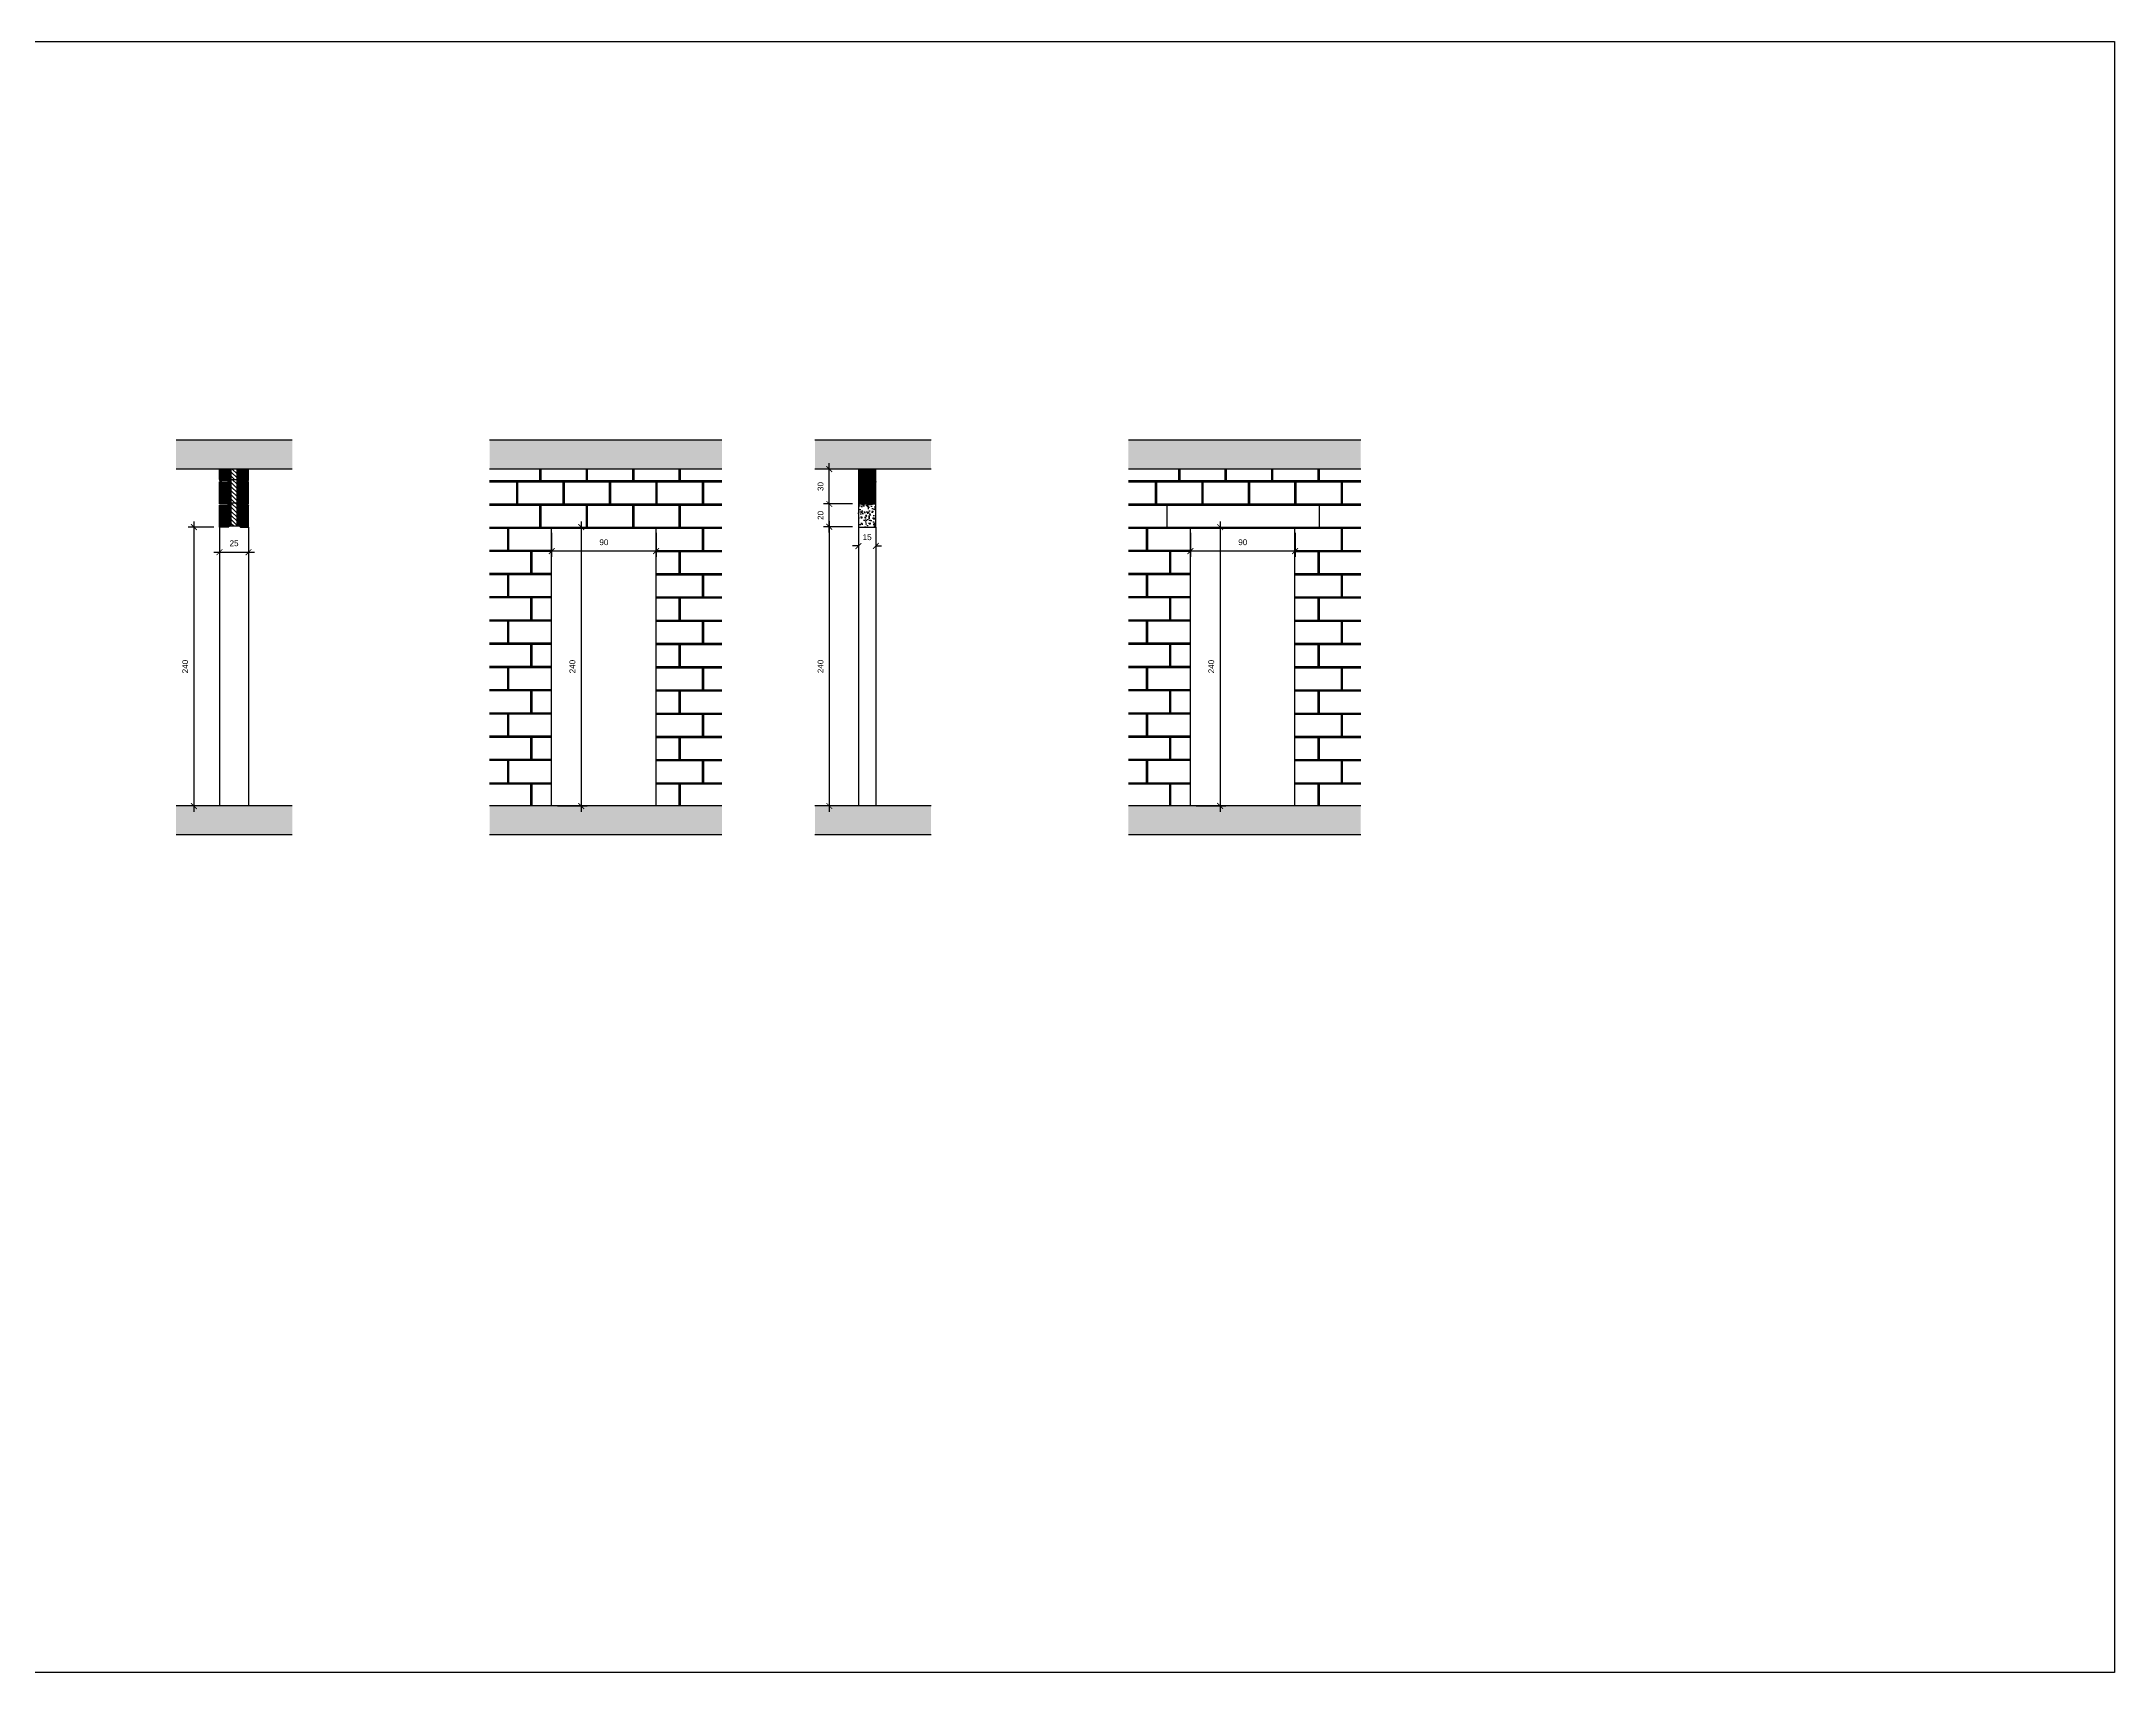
# Model space of a CAD drawing. Header units: centimetres. Extents: x 96271 to 179142, y 9855 to 112216.
# Drawn here: x 174804 to 176589, y 20026 to 21430 of the extents above; entities that cross this region are included whole.
import ezdxf

# ---------------------------------------------------------------- set-up
doc = ezdxf.new("R2010")
doc.units = ezdxf.units.CM
doc.header["$LTSCALE"] = 100
doc.header["$MEASUREMENT"] = 0
doc.header["$PDSIZE"] = 0.2
doc.layers.get('0').update_dxf_attribs({"linetype": 'CONTINUOUS'})
doc.layers.get('DEFPOINTS').update_dxf_attribs({"linetype": 'CONTINUOUS'})
for name, color, linetype in [('A- Wipeout', 255, 'CONTINUOUS'), ('A-CMU', 5, 'CONTINUOUS'), ('A-Dim CMU', 2, 'CONTINUOUS'), ('A-Elev-Otln1', 44, 'CONTINUOUS'), ('A-Patt-CMU', 8, 'CONTINUOUS'), ('A-Patt-Strcr', 8, 'CONTINUOUS'), ('A-Wall-Strctr', 6, 'CONTINUOUS')]:
    doc.layers.add(name, color=color, linetype=linetype)
doc.styles.get("Standard").update_dxf_attribs({"font": 'arial.ttf'})
doc.dimstyles.new('1-50', dxfattribs={"dimtxt": 11.25, "dimasz": 5, "dimexe": 5, "dimexo": 5, "dimgap": 5, "dimtad": 1, "dimdec": 1, "dimrnd": 0.5, "dimzin": 12, "dimdsep": 46, "dimtxsty": 'Standard', "dimblk": 'ARCHTICK', "dimcen": 0.09, "dimdle": 5, "dimadec": 0, "dimazin": 3, "dimtfac": 1, "dimtdec": 1, "dimtix": 1, "dimtofl": 0, "dimtmove": 1, "dimatfit": 3, "dimfxl": 5, "dimtolj": 1, "dimtzin": 0, "dimarcsym": 0})

# ---------------------------------------------------------------- blocks, each defined once
blk = doc.blocks.new('A$C2F716865')
at = {"layer": 'A-Patt-CMU'}
h = blk.add_hatch(dxfattribs=at)
h.set_pattern_fill('ANSI31', color=256, angle=270)
h.paths.add_polyline_path([(0, 0), (7, 0), (8.4, 1), (10, 1), (10, 21), (8.4, 21), (7, 19), (0, 19)])
h = blk.add_hatch(dxfattribs=at)
h.set_pattern_fill('ANSI31', color=256, scale=20, angle=270)
h.paths.add_polyline_path([(15, 21), (10, 21), (10, 1), (15, 1)])
h = blk.add_hatch(dxfattribs=at)
h.set_pattern_fill('ANSI31', color=256, angle=270)
h.paths.add_polyline_path([(25, 19), (18, 19), (16.6, 21), (15, 21), (15, 1), (16.6, 1), (18, 0), (25, 0)])
at = {"layer": 'A-CMU'}
for p, q in [((0, 0), (0, 19)), ((0, 19), (7, 19)), ((7, 19), (8.4, 21)), ((8.4, 21), (16.6, 21)), ((10, 1), (10, 21)), ((15, 1), (15, 21)), ((18, 19), (16.6, 21)), ((25, 19), (18, 19)), ((25, 0), (25, 19)), ((7, 0), (8.4, 1)), ((8.4, 1), (16.6, 1)), ((18, 0), (16.6, 1)), ((7, 0), (0, 0)), ((18, 0), (25, 0))]:
    blk.add_line(p, q, dxfattribs=at)
blk = doc.blocks.new('_ArchTick')
at = {"color": 0, "linetype": 'ByBlock', "const_width": 0.15}
blk.add_lwpolyline([(-0.5, -0.5), (0.5, 0.5)], dxfattribs=at)
blk = doc.blocks.new('*D1384')
at = {"layer": 'A-Dim CMU', "color": 0, "lineweight": -2, "transparency": 16777216}
for p, q in [((175268.6, 21016.6), (175268.6, 20766.6)), ((175248.1, 21011.6), (175273.6, 21011.6)), ((175248.1, 20771.6), (175273.6, 20771.6))]:
    blk.add_line(p, q, dxfattribs=at)
at = {"layer": 'DEFPOINTS', "color": 0, "transparency": 16777216}
for p in [(175243.1, 21011.6), (175243.1, 20771.6), (175268.6, 20771.6)]:
    blk.add_point(p, dxfattribs=at)
at = {"layer": 'A-Dim CMU', "color": 0, "lineweight": -2, "transparency": 16777216, "xscale": 5, "yscale": 5, "zscale": 5}
for p, rotation in [((175268.6, 21011.6), 90), ((175268.6, 20771.6), 270)]:
    blk.add_blockref('_ArchTick', p, dxfattribs=dict(at, rotation=rotation))
at = {"layer": 'A-Dim CMU', "color": 0, "transparency": 16777216, "insert": (175261, 20891.6), "char_height": 5, "attachment_point": 5, "rotation": 90}
blk.add_mtext('\\A1;240', dxfattribs=at)
blk = doc.blocks.new('*D1385')
at = {"layer": 'A-Dim CMU', "color": 0, "lineweight": -2, "transparency": 16777216}
for p, q in [((175243.1, 21006.6), (175243.1, 20986)), ((175333.1, 21006.6), (175333.1, 20986)), ((175338.1, 20991), (175238.1, 20991))]:
    blk.add_line(p, q, dxfattribs=at)
at = {"layer": 'DEFPOINTS', "color": 0, "transparency": 16777216}
for p in [(175243.1, 21011.6), (175333.1, 21011.6), (175243.1, 20991)]:
    blk.add_point(p, dxfattribs=at)
at = {"layer": 'A-Dim CMU', "color": 0, "lineweight": -2, "transparency": 16777216, "xscale": 5, "yscale": 5, "zscale": 5, "rotation": 180}
blk.add_blockref('_ArchTick', (175243.1, 20991), dxfattribs=at)
at = {"layer": 'A-Dim CMU', "color": 0, "lineweight": -2, "transparency": 16777216, "xscale": 5, "yscale": 5, "zscale": 5}
blk.add_blockref('_ArchTick', (175333.1, 20991), dxfattribs=at)
at = {"layer": 'A-Dim CMU', "color": 0, "transparency": 16777216, "insert": (175288.1, 20998.6), "char_height": 5, "attachment_point": 5}
blk.add_mtext('\\A1;90', dxfattribs=at)
blk = doc.blocks.new('*D1380')
at = {"layer": 'A-Dim CMU', "color": 0, "lineweight": -2, "transparency": 16777216}
for p, q in [((175818.8, 21016.6), (175818.8, 20766.6)), ((175798.3, 21011.6), (175823.8, 21011.6)), ((175798.3, 20771.6), (175823.8, 20771.6))]:
    blk.add_line(p, q, dxfattribs=at)
at = {"layer": 'DEFPOINTS', "color": 0, "transparency": 16777216}
for p in [(175793.3, 21011.6), (175793.3, 20771.6), (175818.8, 20771.6)]:
    blk.add_point(p, dxfattribs=at)
at = {"layer": 'A-Dim CMU', "color": 0, "lineweight": -2, "transparency": 16777216, "xscale": 5, "yscale": 5, "zscale": 5}
for p, rotation in [((175818.8, 21011.6), 90), ((175818.8, 20771.6), 270)]:
    blk.add_blockref('_ArchTick', p, dxfattribs=dict(at, rotation=rotation))
at = {"layer": 'A-Dim CMU', "color": 0, "transparency": 16777216, "insert": (175811.2, 20891.6), "char_height": 5, "attachment_point": 5, "rotation": 90}
blk.add_mtext('\\A1;240', dxfattribs=at)
blk = doc.blocks.new('*D1381')
at = {"layer": 'A-Dim CMU', "color": 0, "lineweight": -2, "transparency": 16777216}
for p, q in [((175793.3, 21006.6), (175793.3, 20986)), ((175883.3, 21006.6), (175883.3, 20986)), ((175888.3, 20991), (175788.3, 20991))]:
    blk.add_line(p, q, dxfattribs=at)
at = {"layer": 'DEFPOINTS', "color": 0, "transparency": 16777216}
for p in [(175793.3, 21011.6), (175883.3, 21011.6), (175793.3, 20991)]:
    blk.add_point(p, dxfattribs=at)
at = {"layer": 'A-Dim CMU', "color": 0, "lineweight": -2, "transparency": 16777216, "xscale": 5, "yscale": 5, "zscale": 5, "rotation": 180}
blk.add_blockref('_ArchTick', (175793.3, 20991), dxfattribs=at)
at = {"layer": 'A-Dim CMU', "color": 0, "lineweight": -2, "transparency": 16777216, "xscale": 5, "yscale": 5, "zscale": 5}
blk.add_blockref('_ArchTick', (175883.3, 20991), dxfattribs=at)
at = {"layer": 'A-Dim CMU', "color": 0, "transparency": 16777216, "insert": (175838.3, 20998.6), "char_height": 5, "attachment_point": 5}
blk.add_mtext('\\A1;90', dxfattribs=at)
blk = doc.blocks.new('*D1382')
at = {"layer": 'A-Dim CMU', "color": 0, "lineweight": -2, "transparency": 16777216}
for p, q in [((174957.1, 21006.6), (174957.1, 20985.1)), ((174982.1, 21006.6), (174982.1, 20985.1)), ((174952.1, 20990.1), (174987.1, 20990.1))]:
    blk.add_line(p, q, dxfattribs=at)
at = {"layer": 'DEFPOINTS', "color": 0, "transparency": 16777216}
for p in [(174957.1, 21011.6), (174982.1, 21011.6), (174982.1, 20990.1)]:
    blk.add_point(p, dxfattribs=at)
at = {"layer": 'A-Dim CMU', "color": 0, "lineweight": -2, "transparency": 16777216, "xscale": 5, "yscale": 5, "zscale": 5, "rotation": 180}
blk.add_blockref('_ArchTick', (174957.1, 20990.1), dxfattribs=at)
at = {"layer": 'A-Dim CMU', "color": 0, "lineweight": -2, "transparency": 16777216, "xscale": 5, "yscale": 5, "zscale": 5}
blk.add_blockref('_ArchTick', (174982.1, 20990.1), dxfattribs=at)
at = {"layer": 'A-Dim CMU', "color": 0, "transparency": 16777216, "insert": (174969.6, 20997.7), "char_height": 5, "attachment_point": 5}
blk.add_mtext('\\A1;25', dxfattribs=at)
blk = doc.blocks.new('*D1383')
at = {"layer": 'A-Dim CMU', "color": 0, "lineweight": -2, "transparency": 16777216}
for p, q in [((175507.3, 21006.6), (175507.3, 20990.4)), ((175522.3, 21006.6), (175522.3, 20990.4)), ((175507.3, 20995.4), (175502.3, 20995.4)), ((175522.3, 20995.4), (175527.3, 20995.4))]:
    blk.add_line(p, q, dxfattribs=at)
at = {"layer": 'DEFPOINTS', "color": 0, "transparency": 16777216}
for p in [(175507.3, 21011.6), (175522.3, 21011.6), (175522.3, 20995.4)]:
    blk.add_point(p, dxfattribs=at)
at = {"layer": 'A-Dim CMU', "color": 0, "lineweight": -2, "transparency": 16777216, "xscale": 5, "yscale": 5, "zscale": 5}
blk.add_blockref('_ArchTick', (175507.3, 20995.4), dxfattribs=at)
at = {"layer": 'A-Dim CMU', "color": 0, "lineweight": -2, "transparency": 16777216, "xscale": 5, "yscale": 5, "zscale": 5, "rotation": 180}
blk.add_blockref('_ArchTick', (175522.3, 20995.4), dxfattribs=at)
at = {"layer": 'A-Dim CMU', "color": 0, "transparency": 16777216, "insert": (175514.8, 21002.9), "char_height": 5, "attachment_point": 5}
blk.add_mtext('\\A1;15', dxfattribs=at)
blk = doc.blocks.new('*D1386')
at = {"layer": 'A-Dim CMU', "color": 0, "lineweight": -2, "transparency": 16777216}
for p, q in [((175482.2, 21016.9), (175482.2, 20766.6)), ((175502.3, 21011.9), (175477.2, 21011.9)), ((175502.3, 20771.6), (175477.2, 20771.6))]:
    blk.add_line(p, q, dxfattribs=at)
at = {"layer": 'DEFPOINTS', "color": 0, "transparency": 16777216}
for p in [(175507.3, 21011.9), (175482.2, 20771.6), (175507.3, 20771.6)]:
    blk.add_point(p, dxfattribs=at)
at = {"layer": 'A-Dim CMU', "color": 0, "lineweight": -2, "transparency": 16777216, "xscale": 5, "yscale": 5, "zscale": 5}
for p, rotation in [((175482.2, 21011.9), 90), ((175482.2, 20771.6), 270)]:
    blk.add_blockref('_ArchTick', p, dxfattribs=dict(at, rotation=rotation))
at = {"layer": 'A-Dim CMU', "color": 0, "transparency": 16777216, "insert": (175474.7, 20891.7), "char_height": 5, "attachment_point": 5, "rotation": 90}
blk.add_mtext('\\A1;240', dxfattribs=at)
blk = doc.blocks.new('*D1387')
at = {"layer": 'A-Dim CMU', "color": 0, "lineweight": -2, "transparency": 16777216}
for p, q in [((175502.3, 21031.6), (175477.2, 21031.6)), ((175482.2, 21006.9), (175482.2, 21036.6)), ((175502.3, 21011.9), (175477.2, 21011.9))]:
    blk.add_line(p, q, dxfattribs=at)
at = {"layer": 'DEFPOINTS', "color": 0, "transparency": 16777216}
for p in [(175482.2, 21031.6), (175507.3, 21031.6), (175507.3, 21011.9)]:
    blk.add_point(p, dxfattribs=at)
at = {"layer": 'A-Dim CMU', "color": 0, "lineweight": -2, "transparency": 16777216, "xscale": 5, "yscale": 5, "zscale": 5}
for p, rotation in [((175482.2, 21031.6), 90), ((175482.2, 21011.9), 270)]:
    blk.add_blockref('_ArchTick', p, dxfattribs=dict(at, rotation=rotation))
at = {"layer": 'A-Dim CMU', "color": 0, "transparency": 16777216, "insert": (175474.7, 21021.7), "char_height": 5, "attachment_point": 5, "rotation": 90}
blk.add_mtext('\\A1;20', dxfattribs=at)
blk = doc.blocks.new('*D1388')
at = {"layer": 'A-Dim CMU', "color": 0, "lineweight": -2, "transparency": 16777216}
for p, q in [((175502.3, 21061.6), (175477.2, 21061.6)), ((175482.2, 21026.6), (175482.2, 21066.6)), ((175502.3, 21031.6), (175477.2, 21031.6))]:
    blk.add_line(p, q, dxfattribs=at)
at = {"layer": 'DEFPOINTS', "color": 0, "transparency": 16777216}
for p in [(175482.2, 21061.6), (175507.3, 21061.6), (175507.3, 21031.6)]:
    blk.add_point(p, dxfattribs=at)
at = {"layer": 'A-Dim CMU', "color": 0, "lineweight": -2, "transparency": 16777216, "xscale": 5, "yscale": 5, "zscale": 5}
for p, rotation in [((175482.2, 21061.6), 90), ((175482.2, 21031.6), 270)]:
    blk.add_blockref('_ArchTick', p, dxfattribs=dict(at, rotation=rotation))
at = {"layer": 'A-Dim CMU', "color": 0, "transparency": 16777216, "insert": (175474.7, 21046.6), "char_height": 5, "attachment_point": 5, "rotation": 90}
blk.add_mtext('\\A1;30', dxfattribs=at)
blk = doc.blocks.new('*D1389')
at = {"layer": 'A-Dim CMU', "color": 0, "lineweight": -2, "transparency": 16777216}
for p, q in [((174935, 21016.6), (174935, 20766.6)), ((174952.1, 21011.6), (174930, 21011.6)), ((174952.1, 20771.6), (174930, 20771.6))]:
    blk.add_line(p, q, dxfattribs=at)
at = {"layer": 'DEFPOINTS', "color": 0, "transparency": 16777216}
for p in [(174957.1, 21011.6), (174935, 20771.6), (174957.1, 20771.6)]:
    blk.add_point(p, dxfattribs=at)
at = {"layer": 'A-Dim CMU', "color": 0, "lineweight": -2, "transparency": 16777216, "xscale": 5, "yscale": 5, "zscale": 5}
for p, rotation in [((174935, 21011.6), 90), ((174935, 20771.6), 270)]:
    blk.add_blockref('_ArchTick', p, dxfattribs=dict(at, rotation=rotation))
at = {"layer": 'A-Dim CMU', "color": 0, "transparency": 16777216, "insert": (174927.5, 20891.6), "char_height": 5, "attachment_point": 5, "rotation": 90}
blk.add_mtext('\\A1;240', dxfattribs=at)

msp = doc.modelspace()

# ---------------------------------------------------------------- hatches: boundary and pattern name
at = {"layer": 'A-Patt-CMU'}
h = msp.add_hatch(dxfattribs=at)
h.set_pattern_fill('ANSI31', color=256, angle=270)
h.set_pattern_definition([(315, (153450.7869, 79189.28249), (0.08838834765, 0.08838834765), [])])
h.paths.add_polyline_path([(174982.144, 21061.623), (174972.144, 21061.623), (174972.144, 21052.623), (174973.715, 21052.623), (174975.144, 21051.623), (174982.144, 21051.623)])
h.paths.add_polyline_path([(174967.144, 21061.623), (174957.144, 21061.623), (174957.144, 21051.623), (174964.144, 21051.623), (174965.573, 21052.623), (174967.144, 21052.623)])
h = msp.add_hatch(dxfattribs=at)
h.set_pattern_fill('ANSI31', color=256, scale=20, angle=270)
h.set_pattern_definition([(315, (153450.787, 79189.2825), (1.76776695, 1.76776695), [])])
h.paths.add_polyline_path([(174972.144, 21061.623), (174967.144, 21061.623), (174967.144, 21052.623), (174972.144, 21052.623)])
h = msp.add_hatch(dxfattribs=at)
h.set_pattern_fill('ANSI31', color=256, angle=270)
h.set_pattern_definition([(315, (152229.96821, 79209.28249), (0.08838834765, 0.08838834765), [])])
h.paths.add_polyline_path([(175522.335, 21061.623), (175507.335, 21061.623), (175507.335, 21051.623), (175522.335, 21051.623)])
h = msp.add_hatch(dxfattribs=at)
h.set_pattern_fill('ANSI31', color=256, angle=270)
h.set_pattern_definition([(315, (152229.96821, 79189.28249), (0.08838834765, 0.08838834765), [])])
h.paths.add_polyline_path([(175522.335, 21051.623), (175507.335, 21051.623), (175507.335, 21031.623), (175522.335, 21031.623)])
at = {"layer": 'A-Patt-Strcr'}
h = msp.add_hatch(dxfattribs=at)
h.set_pattern_fill('AR-CONC', color=256, angle=90)
h.set_pattern_definition([(140, (153048.1644, 79189.2825), (0.62752135, 7.1726018), [0.75, -8.25]), (85, (153048.1644, 79189.2825), (-7.5219213, -1.3875133), [0.6, -6.6]), (190.451444, (153048.217, 79189.88), (-6.8943999, 5.7850885), [0.6374019, -7.0114211]), (136.1842, (153046.164, 79189.2825), (1.6551928, 10.6724133), [1.125, -12.375]), (186.635635, (153046.302, 79190.172), (-9.741186, 9.3466195), [0.9561034, -10.5171376]), (81.184164, (153046.164, 79189.282), (-9.741186, 9.3466195), [0.9, -9.9]), (111, (153046.6644, 79190.2825), (4.0261889, 5.9690705), [0.75, -8.25]), (56, (153046.6644, 79190.2825), (-7.25150045, 2.4331533), [0.6, -6.6]), (161.451445, (153047, 79190.78), (-3.2253115, 8.4022238), [0.6374019, -7.0114211]), (127.5, (153048.1644, 79189.2825), (-3.32893854, 0.12159855), [0, -6.52, 0, -6.7, 0, -6.625]), (97.5, (153048.1644, 79189.2825), (-3.94411712, 2.63069537), [0, -3.82, 0, -6.37, 0, -2.525]), (57.5, (153048.1644, 79187.0525), (0.22554872, 5.33822436), [0, -2.5, 0, -7.8, 0, -10.35]), (47.5, (153048.1644, 79186.0525), (-1.00104982, 5.8318617), [0, -3.25, 0, -5.18, 0, -7.35])])
h.paths.add_polyline_path([(175019.644, 20746.623), (175019.644, 20771.623), (174919.644, 20771.623), (174919.644, 20746.623)])
h.paths.add_polyline_path([(174919.644, 21086.623), (174919.644, 21061.623), (175019.644, 21061.623), (175019.644, 21086.623)])
h = msp.add_hatch(dxfattribs=at)
h.set_pattern_fill('AR-CONC', color=256, angle=90)
h.set_pattern_definition([(140, (153318.1906, 79189.2825), (0.62752135, 7.1726018), [0.75, -8.25]), (85, (153318.1906, 79189.2825), (-7.5219213, -1.3875133), [0.6, -6.6]), (190.451444, (153318.243, 79189.88), (-6.8943999, 5.7850885), [0.6374019, -7.0114211]), (136.1842, (153316.1906, 79189.2825), (1.6551928, 10.6724133), [1.125, -12.375]), (186.635635, (153316.328, 79190.172), (-9.741186, 9.3466195), [0.9561034, -10.5171376]), (81.184164, (153316.19, 79189.282), (-9.741186, 9.3466195), [0.9, -9.9]), (111, (153316.6906, 79190.2825), (4.0261889, 5.9690705), [0.75, -8.25]), (56, (153316.6906, 79190.2825), (-7.25150045, 2.4331533), [0.6, -6.6]), (161.451445, (153317.026, 79190.78), (-3.2253115, 8.4022238), [0.6374019, -7.0114211]), (127.5, (153318.1906, 79189.2825), (-3.32893854, 0.12159855), [0, -6.52, 0, -6.7, 0, -6.625]), (97.5, (153318.1906, 79189.2825), (-3.94411712, 2.63069537), [0, -3.82, 0, -6.37, 0, -2.525]), (57.5, (153318.1906, 79187.0525), (0.22554872, 5.33822436), [0, -2.5, 0, -7.8, 0, -10.35]), (47.5, (153318.1906, 79186.0525), (-1.00104982, 5.8318617), [0, -3.25, 0, -5.18, 0, -7.35])])
h.paths.add_polyline_path([(175389.67, 20771.623), (175189.67, 20771.623), (175189.67, 20746.623), (175389.67, 20746.623)])
h.paths.add_polyline_path([(175189.67, 21061.623), (175389.67, 21061.623), (175389.67, 21086.623), (175189.67, 21086.623)])
h = msp.add_hatch(dxfattribs=at)
h.set_pattern_fill('AR-CONC', color=256, angle=90)
h.set_pattern_definition([(140, (153598.356, 79189.2825), (0.62752135, 7.1726018), [0.75, -8.25]), (85, (153598.356, 79189.2825), (-7.5219213, -1.3875133), [0.6, -6.6]), (190.451444, (153598.408, 79189.88), (-6.8943999, 5.7850885), [0.6374019, -7.0114211]), (136.1842, (153596.356, 79189.2825), (1.6551928, 10.6724133), [1.125, -12.375]), (186.635635, (153596.494, 79190.172), (-9.741186, 9.3466195), [0.9561034, -10.5171376]), (81.184164, (153596.356, 79189.282), (-9.741186, 9.3466195), [0.9, -9.9]), (111, (153596.856, 79190.2825), (4.0261889, 5.9690705), [0.75, -8.25]), (56, (153596.856, 79190.2825), (-7.25150045, 2.4331533), [0.6, -6.6]), (161.451445, (153597.191, 79190.78), (-3.2253115, 8.4022238), [0.6374019, -7.0114211]), (127.5, (153598.3558, 79189.2825), (-3.32893854, 0.12159855), [0, -6.52, 0, -6.7, 0, -6.625]), (97.5, (153598.3558, 79189.2825), (-3.94411712, 2.63069537), [0, -3.82, 0, -6.37, 0, -2.525]), (57.5, (153598.3558, 79187.0525), (0.22554872, 5.33822436), [0, -2.5, 0, -7.8, 0, -10.35]), (47.5, (153598.356, 79186.0525), (-1.00104982, 5.8318617), [0, -3.25, 0, -5.18, 0, -7.35])])
h.paths.add_polyline_path([(175569.835, 20746.623), (175569.835, 20771.623), (175469.835, 20771.623), (175469.835, 20746.623)])
h.paths.add_polyline_path([(175469.835, 21086.623), (175469.835, 21061.623), (175569.835, 21061.623), (175569.835, 21086.623)])
h = msp.add_hatch(dxfattribs=at)
h.set_pattern_fill('AR-CONC', color=256, angle=90)
h.set_pattern_definition([(140, (153868.382, 79189.2825), (0.62752135, 7.1726018), [0.75, -8.25]), (85, (153868.382, 79189.2825), (-7.5219213, -1.3875133), [0.6, -6.6]), (190.451444, (153868.434, 79189.88), (-6.8943999, 5.7850885), [0.6374019, -7.0114211]), (136.1842, (153866.382, 79189.2825), (1.6551928, 10.6724133), [1.125, -12.375]), (186.635635, (153866.52, 79190.172), (-9.741186, 9.3466195), [0.9561034, -10.5171376]), (81.184164, (153866.382, 79189.282), (-9.741186, 9.3466195), [0.9, -9.9]), (111, (153866.882, 79190.2825), (4.0261889, 5.9690705), [0.75, -8.25]), (56, (153866.882, 79190.2825), (-7.25150045, 2.4331533), [0.6, -6.6]), (161.451445, (153867.2174, 79190.78), (-3.2253115, 8.4022238), [0.6374019, -7.0114211]), (127.5, (153868.382, 79189.2825), (-3.32893854, 0.12159855), [0, -6.52, 0, -6.7, 0, -6.625]), (97.5, (153868.382, 79189.2825), (-3.94411712, 2.63069537), [0, -3.82, 0, -6.37, 0, -2.525]), (57.5, (153868.382, 79187.0525), (0.22554872, 5.33822436), [0, -2.5, 0, -7.8, 0, -10.35]), (47.5, (153868.382, 79186.0525), (-1.00104982, 5.8318617), [0, -3.25, 0, -5.18, 0, -7.35])])
h.paths.add_polyline_path([(175939.862, 20771.623), (175739.862, 20771.623), (175739.862, 20746.623), (175939.862, 20746.623)])
h.paths.add_polyline_path([(175739.862, 21061.623), (175939.862, 21061.623), (175939.862, 21086.623), (175739.862, 21086.623)])
h = msp.add_hatch(dxfattribs=at)
h.set_pattern_fill('AR-CONC', color=256, angle=90)
h.set_pattern_definition([(140, (152229.968, 79189.2825), (0.62752135, 7.1726018), [0.75, -8.25]), (85, (152229.968, 79189.2825), (-7.5219213, -1.3875133), [0.6, -6.6]), (190.451444, (152230.0205, 79189.88), (-6.8943999, 5.7850885), [0.6374019, -7.0114211]), (136.1842, (152227.968, 79189.2825), (1.6551928, 10.6724133), [1.125, -12.375]), (186.635635, (152228.106, 79190.172), (-9.741186, 9.3466195), [0.9561034, -10.5171376]), (81.184164, (152227.968, 79189.282), (-9.741186, 9.3466195), [0.9, -9.9]), (111, (152228.468, 79190.2825), (4.0261889, 5.9690705), [0.75, -8.25]), (56, (152228.468, 79190.2825), (-7.25150045, 2.4331533), [0.6, -6.6]), (161.451445, (152228.804, 79190.78), (-3.2253115, 8.4022238), [0.6374019, -7.0114211]), (127.5, (152229.9682, 79189.2825), (-3.32893854, 0.12159855), [0, -6.52, 0, -6.7, 0, -6.625]), (97.5, (152229.9682, 79189.2825), (-3.94411712, 2.63069537), [0, -3.82, 0, -6.37, 0, -2.525]), (57.5, (152229.9682, 79187.0525), (0.22554872, 5.33822436), [0, -2.5, 0, -7.8, 0, -10.35]), (47.5, (152229.968, 79186.0525), (-1.00104982, 5.8318617), [0, -3.25, 0, -5.18, 0, -7.35])])
h.paths.add_polyline_path([(175522.335, 21031.623), (175507.335, 21031.623), (175507.335, 21011.623), (175522.335, 21011.623)])

# ---------------------------------------------------------------- linework, layer by layer
at = {"layer": 'A- Wipeout'}
msp.add_lwpolyline([(173018.376, 21429.664), (176589.078, 21429.664), (176589.078, 20025.692), (173018.376, 20025.692)], close=True, dxfattribs=at)
at = {"layer": 'A-CMU'}
for p, q in [((174957.144, 21052.623), (174957.144, 21061.623)), ((174964.144, 21051.623), (174957.144, 21051.623)), ((174964.144, 21051.623), (174965.573, 21052.623)), ((174965.573, 21052.623), (174973.715, 21052.623)), ((174967.144, 21052.623), (174967.144, 21061.623)), ((174972.144, 21052.623), (174972.144, 21061.623)), ((174975.144, 21051.623), (174973.715, 21052.623)), ((174975.144, 21051.623), (174982.144, 21051.623)), ((174982.144, 21051.623), (174982.144, 21061.623)), ((175519.335, 21061.623), (175507.335, 21061.623)), ((175519.335, 21051.623), (175507.335, 21051.623))]:
    msp.add_line(p, q, dxfattribs=at)
for points in [[(175507.335, 21051.623), (175522.335, 21051.623), (175522.335, 21061.623), (175507.335, 21061.623)], [(175507.335, 21031.623), (175522.335, 21031.623), (175522.335, 21051.623), (175507.335, 21051.623)]]:
    msp.add_lwpolyline(points, close=True, dxfattribs=at)
at = {"layer": 'A-Elev-Otln1'}
for p, q in [((175189.67, 21051.623), (175389.67, 21051.623)), ((175189.67, 21050.623), (175389.67, 21050.623)), ((175213.067, 21031.623), (175213.067, 21050.623)), ((175214.067, 21031.623), (175214.067, 21050.623)), ((175233.067, 21051.623), (175233.067, 21061.623)), ((175234.067, 21051.623), (175234.067, 21061.623)), ((175253.067, 21031.623), (175253.067, 21050.623)), ((175254.067, 21031.623), (175254.067, 21050.623)), ((175273.067, 21051.623), (175273.067, 21061.623)), ((175274.067, 21051.623), (175274.067, 21061.623)), ((175293.067, 21031.623), (175293.067, 21050.623)), ((175294.067, 21031.623), (175294.067, 21050.623)), ((175313.067, 21051.623), (175313.067, 21061.623)), ((175314.067, 21051.623), (175314.067, 21061.623)), ((175333.067, 21031.623), (175333.067, 21050.623)), ((175334.067, 21031.623), (175334.067, 21050.623)), ((175353.067, 21051.623), (175353.067, 21061.623)), ((175354.067, 21051.623), (175354.067, 21061.623)), ((175373.067, 21031.623), (175373.067, 21050.623)), ((175374.067, 21031.623), (175374.067, 21050.623)), ((175739.862, 21051.623), (175939.862, 21051.623)), ((175739.862, 21050.623), (175939.862, 21050.623)), ((175763.258, 21031.623), (175763.258, 21050.623)), ((175764.258, 21031.623), (175764.258, 21050.623)), ((175783.258, 21051.623), (175783.258, 21061.623)), ((175784.258, 21051.623), (175784.258, 21061.623)), ((175803.258, 21031.623), (175803.258, 21050.623)), ((175804.258, 21031.623), (175804.258, 21050.623)), ((175823.258, 21051.623), (175823.258, 21061.623)), ((175824.258, 21051.623), (175824.258, 21061.623)), ((175843.258, 21031.623), (175843.258, 21050.623)), ((175844.258, 21031.623), (175844.258, 21050.623)), ((175863.258, 21051.623), (175863.258, 21061.623)), ((175864.258, 21051.623), (175864.258, 21061.623)), ((175883.258, 21031.623), (175883.258, 21050.623)), ((175884.258, 21031.623), (175884.258, 21050.623)), ((175903.258, 21051.623), (175903.258, 21061.623)), ((175904.258, 21051.623), (175904.258, 21061.623)), ((175923.258, 21031.623), (175923.258, 21050.623)), ((175924.258, 21031.623), (175924.258, 21050.623)), ((175189.67, 21031.623), (175389.67, 21031.623)), ((175739.862, 21031.623), (175939.862, 21031.623)), ((175189.67, 21030.623), (175389.67, 21030.623)), ((175233.067, 21011.623), (175233.067, 21030.623)), ((175234.067, 21011.623), (175234.067, 21030.623)), ((175273.067, 21011.623), (175273.067, 21030.623)), ((175274.067, 21011.623), (175274.067, 21030.623)), ((175313.067, 21011.623), (175313.067, 21030.623)), ((175314.067, 21011.623), (175314.067, 21030.623)), ((175353.067, 21011.623), (175353.067, 21030.623)), ((175354.067, 21011.623), (175354.067, 21030.623)), ((175739.862, 21030.623), (175939.862, 21030.623)), ((175773.258, 21011.623), (175773.258, 21030.623)), ((175904.258, 21011.623), (175904.258, 21030.623)), ((174957.144, 21011.623), (174957.144, 20771.623)), ((174982.144, 21011.623), (174982.144, 20771.623)), ((175189.67, 21011.623), (175389.67, 21011.623)), ((175189.67, 21010.623), (175389.67, 21010.623)), ((175205.273, 20991.623), (175205.273, 21010.623)), ((175206.273, 20991.623), (175206.273, 21010.623)), ((175243.067, 21011.623), (175333.067, 21011.623)), ((175243.067, 20771.623), (175243.067, 21011.623)), ((175333.067, 20771.623), (175333.067, 21011.623)), ((175373.067, 20991.623), (175373.067, 21010.623)), ((175374.067, 20991.623), (175374.067, 21010.623)), ((175507.335, 21011.623), (175507.335, 20771.623)), ((175522.335, 21011.623), (175522.335, 20771.623)), ((175739.862, 21011.623), (175939.862, 21011.623)), ((175739.862, 21010.623), (175939.862, 21010.623)), ((175755.465, 20991.623), (175755.465, 21010.623)), ((175756.465, 20991.623), (175756.465, 21010.623)), ((175793.258, 21011.623), (175883.258, 21011.623)), ((175793.258, 20771.623), (175793.258, 21011.623)), ((175883.258, 20771.623), (175883.258, 21011.623)), ((175923.258, 20991.623), (175923.258, 21010.623)), ((175924.258, 20991.623), (175924.258, 21010.623)), ((175243.067, 20991.623), (175189.67, 20991.623)), ((175243.067, 20990.623), (175189.67, 20990.623)), ((175225.273, 20971.623), (175225.273, 20990.623)), ((175226.273, 20971.623), (175226.273, 20990.623)), ((175333.067, 20991.623), (175389.67, 20991.623)), ((175333.067, 20990.623), (175389.67, 20990.623)), ((175353.067, 20971.623), (175353.067, 20990.623)), ((175354.067, 20971.623), (175354.067, 20990.623)), ((175793.258, 20991.623), (175739.862, 20991.623)), ((175793.258, 20990.623), (175739.862, 20990.623)), ((175775.465, 20971.623), (175775.465, 20990.623)), ((175776.465, 20971.623), (175776.465, 20990.623)), ((175883.258, 20991.623), (175939.862, 20991.623)), ((175883.258, 20990.623), (175939.862, 20990.623)), ((175903.258, 20971.623), (175903.258, 20990.623)), ((175904.258, 20971.623), (175904.258, 20990.623)), ((175243.067, 20971.623), (175189.67, 20971.623)), ((175243.067, 20970.623), (175189.67, 20970.623)), ((175205.273, 20951.623), (175205.273, 20970.623)), ((175206.273, 20951.623), (175206.273, 20970.623)), ((175333.067, 20971.623), (175389.67, 20971.623)), ((175333.067, 20970.623), (175389.67, 20970.623)), ((175373.067, 20951.623), (175373.067, 20970.623)), ((175374.067, 20951.623), (175374.067, 20970.623)), ((175793.258, 20971.623), (175739.862, 20971.623)), ((175793.258, 20970.623), (175739.862, 20970.623)), ((175755.465, 20951.623), (175755.465, 20970.623)), ((175756.465, 20951.623), (175756.465, 20970.623)), ((175883.258, 20971.623), (175939.862, 20971.623)), ((175883.258, 20970.623), (175939.862, 20970.623)), ((175923.258, 20951.623), (175923.258, 20970.623)), ((175924.258, 20951.623), (175924.258, 20970.623)), ((175243.067, 20951.623), (175189.67, 20951.623)), ((175243.067, 20950.623), (175189.67, 20950.623)), ((175225.273, 20931.623), (175225.273, 20950.623)), ((175226.273, 20931.623), (175226.273, 20950.623)), ((175333.067, 20951.623), (175389.67, 20951.623)), ((175333.067, 20950.623), (175389.67, 20950.623)), ((175353.067, 20931.623), (175353.067, 20950.623)), ((175354.067, 20931.623), (175354.067, 20950.623)), ((175793.258, 20951.623), (175739.862, 20951.623)), ((175793.258, 20950.623), (175739.862, 20950.623)), ((175775.465, 20931.623), (175775.465, 20950.623)), ((175776.465, 20931.623), (175776.465, 20950.623)), ((175883.258, 20951.623), (175939.862, 20951.623)), ((175883.258, 20950.623), (175939.862, 20950.623)), ((175903.258, 20931.623), (175903.258, 20950.623)), ((175904.258, 20931.623), (175904.258, 20950.623)), ((175243.067, 20931.623), (175189.67, 20931.623)), ((175243.067, 20930.623), (175189.67, 20930.623)), ((175205.273, 20911.623), (175205.273, 20930.623)), ((175206.273, 20911.623), (175206.273, 20930.623)), ((175333.067, 20931.623), (175389.67, 20931.623)), ((175333.067, 20930.623), (175389.67, 20930.623)), ((175373.067, 20911.623), (175373.067, 20930.623)), ((175374.067, 20911.623), (175374.067, 20930.623)), ((175793.258, 20931.623), (175739.862, 20931.623)), ((175793.258, 20930.623), (175739.862, 20930.623)), ((175755.465, 20911.623), (175755.465, 20930.623)), ((175756.465, 20911.623), (175756.465, 20930.623)), ((175883.258, 20931.623), (175939.862, 20931.623)), ((175883.258, 20930.623), (175939.862, 20930.623)), ((175923.258, 20911.623), (175923.258, 20930.623)), ((175924.258, 20911.623), (175924.258, 20930.623)), ((175243.067, 20911.623), (175189.67, 20911.623)), ((175243.067, 20910.623), (175189.67, 20910.623)), ((175225.273, 20891.623), (175225.273, 20910.623)), ((175226.273, 20891.623), (175226.273, 20910.623)), ((175333.067, 20911.623), (175389.67, 20911.623)), ((175333.067, 20910.623), (175389.67, 20910.623)), ((175353.067, 20891.623), (175353.067, 20910.623)), ((175354.067, 20891.623), (175354.067, 20910.623)), ((175793.258, 20911.623), (175739.862, 20911.623)), ((175793.258, 20910.623), (175739.862, 20910.623)), ((175775.465, 20891.623), (175775.465, 20910.623)), ((175776.465, 20891.623), (175776.465, 20910.623)), ((175883.258, 20911.623), (175939.862, 20911.623)), ((175883.258, 20910.623), (175939.862, 20910.623)), ((175903.258, 20891.623), (175903.258, 20910.623)), ((175904.258, 20891.623), (175904.258, 20910.623)), ((175243.067, 20891.623), (175189.67, 20891.623)), ((175243.067, 20890.623), (175189.67, 20890.623)), ((175205.273, 20871.623), (175205.273, 20890.623)), ((175206.273, 20871.623), (175206.273, 20890.623)), ((175333.067, 20891.623), (175389.67, 20891.623)), ((175333.067, 20890.623), (175389.67, 20890.623)), ((175373.067, 20871.623), (175373.067, 20890.623)), ((175374.067, 20871.623), (175374.067, 20890.623)), ((175793.258, 20891.623), (175739.862, 20891.623)), ((175793.258, 20890.623), (175739.862, 20890.623)), ((175755.465, 20871.623), (175755.465, 20890.623)), ((175756.465, 20871.623), (175756.465, 20890.623)), ((175883.258, 20891.623), (175939.862, 20891.623)), ((175883.258, 20890.623), (175939.862, 20890.623)), ((175923.258, 20871.623), (175923.258, 20890.623)), ((175924.258, 20871.623), (175924.258, 20890.623)), ((175243.067, 20871.623), (175189.67, 20871.623)), ((175333.067, 20871.623), (175389.67, 20871.623)), ((175793.258, 20871.623), (175739.862, 20871.623)), ((175883.258, 20871.623), (175939.862, 20871.623)), ((175243.067, 20870.623), (175189.67, 20870.623)), ((175225.273, 20851.623), (175225.273, 20870.623)), ((175226.273, 20851.623), (175226.273, 20870.623)), ((175333.067, 20870.623), (175389.67, 20870.623)), ((175353.067, 20851.623), (175353.067, 20870.623)), ((175354.067, 20851.623), (175354.067, 20870.623)), ((175793.258, 20870.623), (175739.862, 20870.623)), ((175775.465, 20851.623), (175775.465, 20870.623)), ((175776.465, 20851.623), (175776.465, 20870.623)), ((175883.258, 20870.623), (175939.862, 20870.623)), ((175903.258, 20851.623), (175903.258, 20870.623)), ((175904.258, 20851.623), (175904.258, 20870.623)), ((175243.067, 20851.623), (175189.67, 20851.623)), ((175243.067, 20850.623), (175189.67, 20850.623)), ((175205.273, 20831.623), (175205.273, 20850.623)), ((175206.273, 20831.623), (175206.273, 20850.623)), ((175333.067, 20851.623), (175389.67, 20851.623)), ((175333.067, 20850.623), (175389.67, 20850.623)), ((175373.067, 20831.623), (175373.067, 20850.623)), ((175374.067, 20831.623), (175374.067, 20850.623)), ((175793.258, 20851.623), (175739.862, 20851.623)), ((175793.258, 20850.623), (175739.862, 20850.623)), ((175755.465, 20831.623), (175755.465, 20850.623)), ((175756.465, 20831.623), (175756.465, 20850.623)), ((175883.258, 20851.623), (175939.862, 20851.623)), ((175883.258, 20850.623), (175939.862, 20850.623)), ((175923.258, 20831.623), (175923.258, 20850.623)), ((175924.258, 20831.623), (175924.258, 20850.623)), ((175243.067, 20831.623), (175189.67, 20831.623)), ((175243.067, 20830.623), (175189.67, 20830.623)), ((175225.273, 20811.623), (175225.273, 20830.623)), ((175226.273, 20811.623), (175226.273, 20830.623)), ((175333.067, 20831.623), (175389.67, 20831.623)), ((175333.067, 20830.623), (175389.67, 20830.623)), ((175353.067, 20811.623), (175353.067, 20830.623)), ((175354.067, 20811.623), (175354.067, 20830.623)), ((175793.258, 20831.623), (175739.862, 20831.623)), ((175793.258, 20830.623), (175739.862, 20830.623)), ((175775.465, 20811.623), (175775.465, 20830.623)), ((175776.465, 20811.623), (175776.465, 20830.623)), ((175883.258, 20831.623), (175939.862, 20831.623)), ((175883.258, 20830.623), (175939.862, 20830.623)), ((175903.258, 20811.623), (175903.258, 20830.623)), ((175904.258, 20811.623), (175904.258, 20830.623)), ((175243.067, 20811.623), (175189.67, 20811.623)), ((175243.067, 20810.623), (175189.67, 20810.623)), ((175205.273, 20791.623), (175205.273, 20810.623)), ((175206.273, 20791.623), (175206.273, 20810.623)), ((175333.067, 20811.623), (175389.67, 20811.623)), ((175333.067, 20810.623), (175389.67, 20810.623)), ((175373.067, 20791.623), (175373.067, 20810.623)), ((175374.067, 20791.623), (175374.067, 20810.623)), ((175793.258, 20811.623), (175739.862, 20811.623)), ((175793.258, 20810.623), (175739.862, 20810.623)), ((175755.465, 20791.623), (175755.465, 20810.623)), ((175756.465, 20791.623), (175756.465, 20810.623)), ((175883.258, 20811.623), (175939.862, 20811.623)), ((175883.258, 20810.623), (175939.862, 20810.623)), ((175923.258, 20791.623), (175923.258, 20810.623)), ((175924.258, 20791.623), (175924.258, 20810.623)), ((175189.67, 20791.623), (175243.067, 20791.623)), ((175189.67, 20790.623), (175243.067, 20790.623)), ((175225.273, 20771.623), (175225.273, 20790.623)), ((175226.273, 20771.623), (175226.273, 20790.623)), ((175333.067, 20791.623), (175389.67, 20791.623)), ((175333.067, 20790.623), (175389.67, 20790.623)), ((175353.067, 20771.623), (175353.067, 20790.623)), ((175354.067, 20771.623), (175354.067, 20790.623)), ((175739.862, 20791.623), (175793.258, 20791.623)), ((175739.862, 20790.623), (175793.258, 20790.623)), ((175775.465, 20771.623), (175775.465, 20790.623)), ((175776.465, 20771.623), (175776.465, 20790.623)), ((175883.258, 20791.623), (175939.862, 20791.623)), ((175883.258, 20790.623), (175939.862, 20790.623)), ((175903.258, 20771.623), (175903.258, 20790.623)), ((175904.258, 20771.623), (175904.258, 20790.623))]:
    msp.add_line(p, q, dxfattribs=at)
at = {"layer": 'A-Wall-Strctr'}
for p, q in [((175019.644, 21086.623), (174919.644, 21086.623)), ((175389.67, 21086.623), (175189.67, 21086.623)), ((175569.835, 21086.623), (175469.835, 21086.623)), ((175939.862, 21086.623), (175739.862, 21086.623)), ((175019.644, 21061.623), (174919.644, 21061.623)), ((175389.67, 21061.623), (175189.67, 21061.623)), ((175569.835, 21061.623), (175469.835, 21061.623)), ((175939.862, 21061.623), (175739.862, 21061.623)), ((175019.644, 20771.623), (174919.644, 20771.623)), ((175389.67, 20771.623), (175189.67, 20771.623)), ((175569.835, 20771.623), (175469.835, 20771.623)), ((175939.862, 20771.623), (175739.862, 20771.623)), ((175019.644, 20746.623), (174919.644, 20746.623)), ((175389.67, 20746.623), (175189.67, 20746.623)), ((175569.835, 20746.623), (175469.835, 20746.623)), ((175939.862, 20746.623), (175739.862, 20746.623))]:
    msp.add_line(p, q, dxfattribs=at)
msp.add_lwpolyline([(175507.335, 21011.623), (175522.335, 21011.623), (175522.335, 21031.623), (175507.335, 21031.623)], close=True, dxfattribs=at)

# ---------------------------------------------------------------- block references
at = {"layer": 'A- Wipeout'}
for p in [(174957.144, 21031.623), (174957.144, 21011.623)]:
    msp.add_blockref('A$C2F716865', p, dxfattribs=at)

# ---------------------------------------------------------------- dimensions: what is measured, and where the dimension line sits
at = {"layer": 'A-Dim CMU'}
for p1, p2, distance, picture, middle in [((175507.335, 21031.623), (175507.335, 21061.623), 25.124, '*D1388', (175474.657, 21046.623)), ((175507.335, 21011.856), (175507.335, 21031.623), 25.124, '*D1387', (175474.659, 21021.74)), ((174957.144, 21011.623), (174957.144, 20771.623), -22.095, '*D1389', (174927.496, 20891.623)), ((175243.067, 21011.623), (175243.067, 20771.623), 25.525, '*D1384', (175261.039, 20891.623)), ((175507.335, 21011.856), (175507.335, 20771.623), -25.124, '*D1386', (175474.659, 20891.74)), ((175793.258, 21011.623), (175793.258, 20771.623), 25.525, '*D1380', (175811.231, 20891.623)), ((174957.144, 21011.623), (174982.144, 21011.623), -21.477, '*D1382', (174969.644, 20997.699)), ((175333.067, 21011.623), (175243.067, 21011.623), 20.624, '*D1385', (175288.067, 20998.552)), ((175507.335, 21011.623), (175522.335, 21011.623), -16.255, '*D1383', (175514.835, 21002.921)), ((175883.258, 21011.623), (175793.258, 21011.623), 20.624, '*D1381', (175838.258, 20998.552))]:
    dim = msp.add_aligned_dim(p1=p1, p2=p2, distance=distance, dimstyle='1-50', override={"dimtxt": 5}, dxfattribs=at)
    dim.commit()
    dim.dimension.update_dxf_attribs({"geometry": picture, "text_midpoint": middle})

doc.saveas('drawing.dxf')
